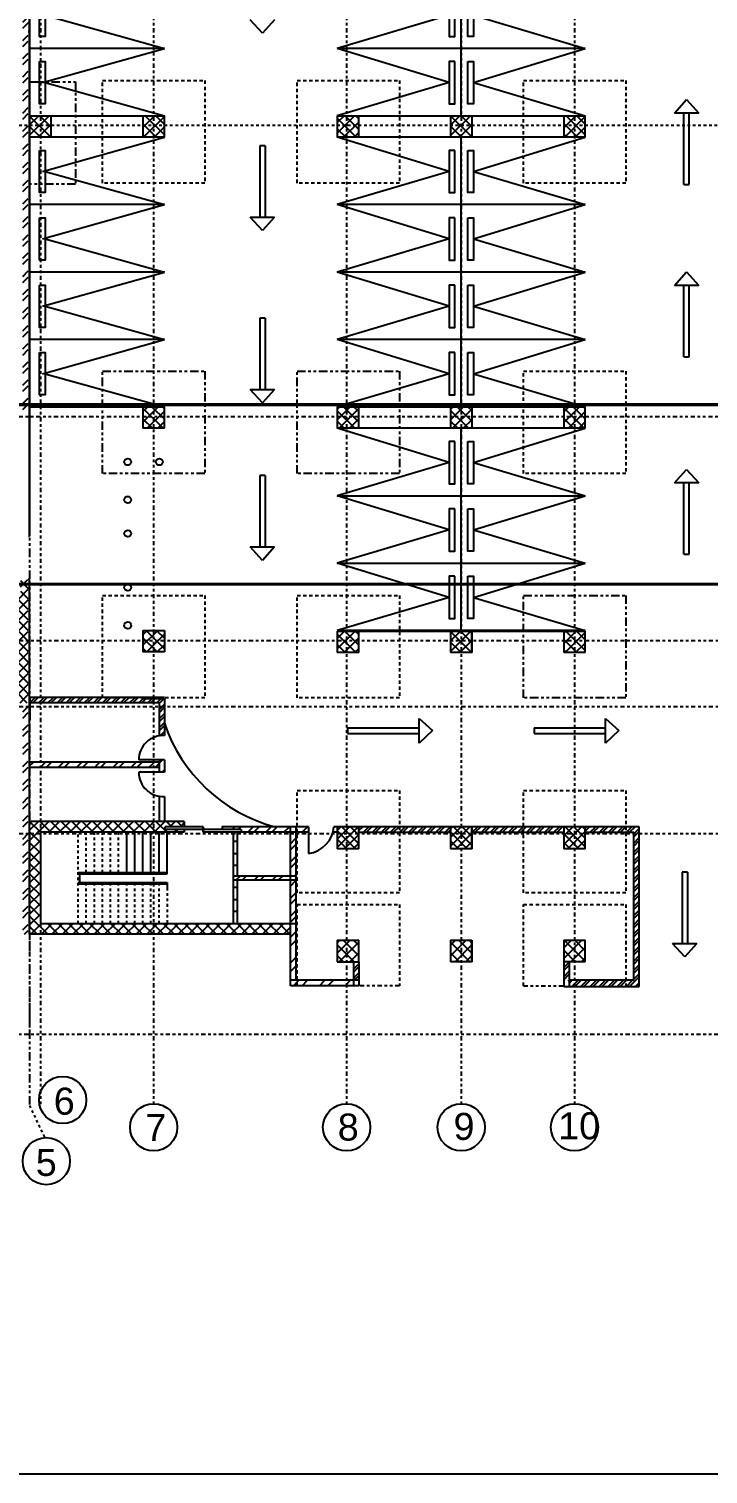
# Model space of a CAD drawing. Header units: millimetres. Extents: x 240 to 610, y 141 to 225.
# Drawn here: x 531.5 to 556.7, y 141.1 to 194.7 of the extents above; entities that cross this region are included whole.
import ezdxf

# ---------------------------------------------------------------- set-up
doc = ezdxf.new("R2010")
doc.units = ezdxf.units.MM
doc.header["$LTSCALE"] = 0.5
for name, pattern in [('Dash', [6.35, 3.175, -3.175]), ('HIDDEN', [0.375, 0.25, -0.125]), ('PHANTOM2', [1.25, 0.625, -0.125, 0.125, -0.125, 0.125, -0.125])]:
    doc.linetypes.add(name, pattern=pattern)
doc.layers.add('Layer1', color=5, linetype='Continuous')
doc.layers.add('m7or', color=1, linetype='Continuous')
doc.styles.get("Standard").update_dxf_attribs({"font": 'arial.ttf'})
pattern_1 = [(45, (-2657.87382, -1818.9317), (-0.19532057, 0.19532057), []), (135, (-2657.87382, -1818.9317), (-0.19532057, -0.19532057), [])]
pattern_2 = [(45, (-2657.8738, -1818.9317), (-0.336759605, 0.336759605), []), (45, (-2657.6493, -1818.9317), (-0.336759605, 0.336759605), [])]
pattern_3 = [(45, (-2571.07566, -1818.9317), (-0.168379802, 0.168379802), []), (45, (-2570.9634, -1818.9317), (-0.168379802, 0.168379802), [])]

msp = doc.modelspace()

# ---------------------------------------------------------------- hatches: boundary and pattern name
h = msp.add_hatch()
h.set_pattern_fill('ANSI37', color=256, scale=0.087)
h.set_pattern_definition(pattern_1)
h.paths.add_polyline_path([(552.162, 172.357), (551.362, 172.357), (551.362, 171.557), (552.162, 171.557)])
h.paths.add_polyline_path([(543.76, 172.357), (542.96, 172.357), (542.96, 171.557), (543.76, 171.557)])
h.paths.add_polyline_path([(547.96, 172.357), (547.162, 172.357), (547.162, 171.557), (547.96, 171.557)])
h.paths.add_polyline_path([(547.962, 180.682), (547.164, 180.682), (547.164, 179.882), (547.962, 179.882)])
h.paths.add_polyline_path([(547.962, 191.482), (547.164, 191.482), (547.164, 190.682), (547.962, 190.682)])
h.paths.add_polyline_path([(552.164, 191.482), (551.364, 191.482), (551.364, 190.682), (552.164, 190.682)])
h.paths.add_polyline_path([(543.762, 191.482), (542.962, 191.482), (542.962, 190.682), (543.762, 190.682)])
h.paths.add_polyline_path([(536.549, 191.482), (535.749, 191.482), (535.749, 190.682), (536.549, 190.682)])
h.paths.add_polyline_path([(532.349, 191.482), (531.549, 191.482), (531.549, 190.682), (532.349, 190.682)])
h.paths.add_polyline_path([(532.349, 199.236), (531.549, 199.236), (531.549, 198.44), (532.349, 198.44)])
h.paths.add_polyline_path([(536.549, 199.236), (535.749, 199.236), (535.749, 198.44), (536.549, 198.44)])
h.paths.add_polyline_path([(543.762, 199.236), (542.962, 199.236), (542.962, 198.436), (543.762, 198.436)])
h.paths.add_polyline_path([(547.962, 199.236), (547.164, 199.236), (547.164, 198.436), (547.962, 198.436)])
h.paths.add_polyline_path([(552.164, 199.236), (551.364, 199.236), (551.364, 198.436), (552.164, 198.436)])
h.paths.add_polyline_path([(559.323, 191.482), (558.523, 191.482), (558.523, 190.682), (559.323, 190.682)])
h.paths.add_polyline_path([(559.323, 180.682), (558.523, 180.682), (558.523, 179.882), (559.323, 179.882)])
h.paths.add_polyline_path([(571.364, 202.067), (570.964, 202.067), (570.964, 197.458), (571.364, 197.458)])
h.paths.add_polyline_path([(571.36, 165.098), (570.56, 165.098), (570.56, 164.298), (571.362, 164.298)])
h.paths.add_polyline_path([(564.123, 165.098), (563.323, 165.098), (563.323, 164.298), (564.123, 164.298)])
h.paths.add_polyline_path([(536.549, 180.682), (535.749, 180.682), (535.749, 179.882), (536.549, 179.882)])
h.paths.add_polyline_path([(570.964, 173.458), (571.364, 173.458), (571.364, 197.458), (570.964, 197.458)])
h = msp.add_hatch()
h.set_pattern_fill('ANSI32', color=256, scale=0.05)
h.set_pattern_definition(pattern_2)
h.paths.add_polyline_path([(531.549, 199.236), (531.299, 199.236), (531.299, 180.452), (531.499, 180.452), (531.499, 194.607), (531.549, 194.607)])
h.paths.add_polyline_path([(531.499, 169.698), (531.299, 169.698), (531.299, 161.311), (531.297, 161.111), (531.499, 161.111)])
h.paths.add_polyline_path([(530.797, 161.311), (529.457, 161.311), (529.457, 161.111), (530.797, 161.111)])
h.paths.add_polyline_path([(525.248, 161.311), (523.354, 161.311), (523.354, 161.111), (525.248, 161.111)])
h = msp.add_hatch()
h.set_pattern_fill('ANSI37', color=256, scale=0.086)
h.set_pattern_definition([(45, (-2657.87382, -1818.9317), (-0.193075507, 0.193075507), []), (135, (-2657.87382, -1818.9317), (-0.193075507, -0.193075507), [])])
h.paths.add_polyline_path([(542.962, 179.882), (543.762, 179.882), (543.762, 180.682), (542.962, 180.682)])
h = msp.add_hatch()
h.set_pattern_fill('ANSI37', color=256, scale=0.087)
h.set_pattern_definition(pattern_1)
h.paths.add_polyline_path([(551.364, 179.882), (552.164, 179.882), (552.164, 180.682), (551.364, 180.682)])
h = msp.add_hatch()
h.set_pattern_fill('ANSI37', color=256, scale=0.087)
h.set_pattern_definition(pattern_1)
h.paths.add_polyline_path([(537.282, 165.298), (531.549, 165.298), (531.549, 161.111), (541.229, 161.111), (541.229, 161.511), (531.949, 161.511), (531.949, 164.898), (537.282, 164.898), (537.282, 164.998), (536.574, 164.998), (536.574, 165.098), (537.282, 165.098)])
h.paths.add_polyline_path([(531.499, 174.275), (531.205, 174.275), (531.205, 173.627), (531.099, 173.627), (531.099, 170.098), (524.864, 170.098), (524.864, 173.484), (529.564, 173.484), (529.564, 173.884), (524.464, 173.884), (524.464, 169.698), (531.499, 169.698)])
h = msp.add_hatch()
h.set_pattern_fill('ANSI37', color=256, scale=0.087)
h.set_pattern_definition([(45, (-2571.07566, -1818.9317), (-0.19532057, 0.19532057), []), (135, (-2571.07566, -1818.9317), (-0.19532057, -0.19532057), [])])
h.paths.add_polyline_path([(536.549, 171.582), (536.549, 172.382), (535.749, 172.382), (535.749, 171.582)])
h = msp.add_hatch()
h.set_pattern_fill('ANSI32', color=256, scale=0.025)
h.set_pattern_definition(pattern_3)
h.paths.add_polyline_path([(536.549, 169.861), (536.313, 169.861, -0.001562), (536.307, 169.898), (531.549, 169.898), (531.549, 169.698), (531.554, 169.698), (536.349, 169.698), (536.35, 168.469, -0.055226), (536.549, 168.479)])
h = msp.add_hatch()
h.set_pattern_fill('ANSI32', color=256, scale=0.05)
h.set_pattern_definition(pattern_2)
h.paths.add_polyline_path([(531.549, 167.498), (531.549, 167.298), (536.349, 167.298), (536.349, 167.498)])
h.paths.add_polyline_path([(536.349, 167.118), (536.549, 167.118), (536.549, 167.579), (536.349, 167.579)])
h = msp.add_hatch()
h.set_pattern_fill('ANSI32', color=256, scale=0.05)
h.set_pattern_definition(pattern_2)
edge = h.paths.add_edge_path()
edge.add_line((570.56, 165.098), (566.072, 165.098))
edge.add_arc((564.872, 165.312), 1.219, 340.1394, 349.883, ccw=False)
edge.add_line((566.018, 164.898), (570.56, 164.898))
edge.add_line((570.56, 164.898), (570.56, 165.098))
edge = h.paths.add_edge_path()
edge.add_line((571.362, 159.398), (566.016, 159.398))
edge.add_arc((564.872, 158.976), 1.219, 10.4618, 20.2218, ccw=False)
edge.add_line((566.071, 159.198), (571.362, 159.198))
edge.add_line((571.362, 159.198), (571.362, 159.398))
h.paths.add_polyline_path([(564.872, 159.398), (564.123, 159.398), (564.123, 159.198), (564.872, 159.198)])
h.paths.add_polyline_path([(541.429, 163.129), (541.229, 163.129), (541.229, 161.511), (541.429, 161.511)])
h.paths.add_polyline_path([(541.429, 164.898), (541.229, 164.898), (541.229, 163.279), (541.429, 163.279)])
h.paths.add_polyline_path([(541.229, 163.279), (539.111, 163.279), (539.111, 163.129), (541.229, 163.129)])
h.paths.add_polyline_path([(541.229, 165.098), (538.69, 165.098), (538.69, 164.998), (539.39, 164.998), (539.39, 164.898), (541.229, 164.898)])
h.paths.add_polyline_path([(541.894, 165.098), (541.429, 165.098), (541.429, 164.898), (541.894, 164.898)])
h.paths.add_polyline_path([(563.323, 160.886), (563.523, 160.886), (563.523, 164.298), (563.323, 164.298)])
h.paths.add_polyline_path([(563.523, 160.094), (563.323, 160.094), (563.323, 159.991), (563.523, 159.991)])
h.paths.add_polyline_path([(571.36, 160.094), (571.164, 160.094), (571.164, 159.398), (571.364, 159.398), (571.364, 164.298), (571.164, 164.298), (571.164, 160.886), (571.36, 160.886)])
h = msp.add_hatch()
h.set_pattern_fill('ANSI37', color=256, scale=0.071)
h.set_pattern_definition([(45, (-2571.07566, -1818.9317), (-0.159399546, 0.159399546), []), (135, (-2571.07566, -1818.9317), (-0.159399546, -0.159399546), [])])
h.paths.add_polyline_path([(543.76, 165.098), (542.96, 165.098), (542.96, 164.272), (543.76, 164.272)])
h.paths.add_polyline_path([(547.96, 165.072), (547.962, 165.098), (547.162, 165.098), (547.162, 164.272), (547.96, 164.272)])
h.paths.add_polyline_path([(552.162, 165.098), (551.362, 165.098), (551.362, 164.272), (552.162, 164.272)])
h = msp.add_hatch()
h.set_pattern_fill('ANSI32', color=256, scale=0.025)
h.set_pattern_definition(pattern_3)
h.paths.add_polyline_path([(554.164, 165.098), (552.162, 165.098), (552.162, 164.898), (553.964, 164.898), (553.964, 159.398), (551.562, 159.398), (551.562, 159.164), (554.164, 159.164)])
h.paths.add_polyline_path([(551.362, 165.098), (547.962, 165.098), (547.962, 164.898), (551.362, 164.898)])
h.paths.add_polyline_path([(547.16, 165.072), (547.162, 165.098), (543.76, 165.098), (543.76, 164.898), (547.16, 164.898)])
h = msp.add_hatch()
h.set_pattern_fill('ANSI32', color=256, scale=0.071)
h.set_pattern_definition([(45, (-2571.07566, -1818.9317), (-0.47819864, 0.47819864), []), (45, (-2570.75686, -1818.9317), (-0.47819864, 0.47819864), [])])
h.paths.add_polyline_path([(543.56, 159.398), (541.229, 159.398), (541.229, 159.198), (543.56, 159.198)])
h.paths.add_polyline_path([(541.429, 161.511), (541.229, 161.511), (541.229, 159.398), (541.429, 159.398)])
h = msp.add_hatch()
h.set_pattern_fill('ANSI37', color=256, scale=0.087)
h.set_pattern_definition([(45, (-2571.07566, -1818.04004), (-0.19532057, 0.19532057), []), (135, (-2571.07566, -1818.04004), (-0.19532057, -0.19532057), [])])
h.paths.add_polyline_path([(552.162, 160.886), (551.362, 160.886), (551.362, 160.089), (552.162, 160.089)])
h.paths.add_polyline_path([(547.96, 160.886), (547.162, 160.886), (547.162, 160.089), (547.96, 160.089)])
h.paths.add_polyline_path([(543.76, 160.886), (542.96, 160.886), (542.96, 160.089), (543.76, 160.089)])
h = msp.add_hatch()
h.set_pattern_fill('ANSI32', color=256, scale=0.025)
h.set_pattern_definition(pattern_3)
h.paths.add_polyline_path([(543.76, 160.086), (543.56, 160.086), (543.56, 159.398), (543.76, 159.398)])
h.paths.add_polyline_path([(551.562, 160.086), (551.362, 160.086), (551.362, 159.364), (551.562, 159.364)])

# ---------------------------------------------------------------- linework, layer by layer
at = {"ltscale": 0.5}
for p, q in [((531.549, 175.875), (531.549, 201.142)), ((531.505, 175.875), (531.549, 175.875)), ((575.851, 174.115), (499.99, 174.115)), ((575.851, 174.071), (499.99, 174.071)), ((531.549, 174.275), (531.499, 174.275)), ((531.549, 161.111), (531.549, 174.275)), ((610.238, 141.075), (491.238, 141.075))]:
    msp.add_line(p, q, dxfattribs=at)
at = {"ltscale": 0.05}
for p, q in [((531.549, 199.24), (531.549, 175.875)), ((547.563, 191.482), (547.563, 198.436)), ((532.123, 195.209), (536.549, 193.982)), ((547.114, 195.209), (542.962, 193.982)), ((548.011, 195.209), (552.164, 193.982)), ((540.19, 194.542), (539.73, 195.042)), ((540.635, 195.042), (540.19, 194.542)), ((536.549, 193.982), (531.549, 193.982)), ((532.02, 192.709), (536.549, 193.982)), ((552.164, 193.982), (542.962, 193.982)), ((547.114, 192.709), (542.962, 193.982)), ((548.011, 192.709), (552.164, 193.982)), ((532.123, 192.709), (536.549, 191.482)), ((547.114, 192.709), (542.962, 191.482)), ((548.011, 192.709), (552.164, 191.482)), ((555.473, 191.578), (555.919, 192.078)), ((555.919, 192.078), (556.379, 191.578)), ((531.549, 191.482), (536.549, 191.482)), ((542.962, 191.482), (552.164, 191.482)), ((556.379, 191.578), (555.473, 191.578)), ((555.819, 188.928), (555.819, 191.578)), ((556.019, 188.928), (556.019, 191.578)), ((536.549, 190.682), (531.549, 190.682)), ((532.02, 189.409), (536.549, 190.682)), ((552.164, 190.682), (542.962, 190.682)), ((547.114, 189.409), (542.962, 190.682)), ((547.563, 180.682), (547.563, 190.682)), ((548.011, 189.409), (552.164, 190.682)), ((540.09, 190.367), (540.09, 187.716)), ((540.29, 190.367), (540.09, 190.367)), ((540.29, 190.367), (540.29, 187.716)), ((532.123, 189.409), (536.549, 188.182)), ((547.114, 189.409), (542.962, 188.182)), ((548.011, 189.409), (552.164, 188.182)), ((555.819, 188.928), (556.019, 188.928)), ((536.549, 188.182), (531.549, 188.182)), ((532.02, 186.909), (536.549, 188.182)), ((539.73, 187.716), (540.635, 187.716)), ((540.19, 187.217), (539.73, 187.716)), ((540.635, 187.716), (540.19, 187.217)), ((552.164, 188.182), (542.962, 188.182)), ((547.114, 186.909), (542.962, 188.182)), ((548.011, 186.909), (552.164, 188.182)), ((532.123, 186.909), (536.549, 185.682)), ((547.114, 186.909), (542.962, 185.682)), ((548.011, 186.909), (552.164, 185.682)), ((536.549, 185.682), (531.549, 185.682)), ((532.02, 184.409), (536.549, 185.682)), ((552.164, 185.682), (542.962, 185.682)), ((547.114, 184.409), (542.962, 185.682)), ((548.011, 184.409), (552.164, 185.682)), ((555.473, 185.184), (555.919, 185.683)), ((555.919, 185.683), (556.379, 185.184)), ((556.379, 185.184), (555.473, 185.184)), ((555.819, 182.533), (555.819, 185.184)), ((556.019, 182.533), (556.019, 185.184)), ((532.123, 184.409), (536.549, 183.182)), ((540.09, 183.972), (540.09, 181.322)), ((540.29, 183.972), (540.09, 183.972)), ((540.29, 183.972), (540.29, 181.322)), ((547.114, 184.409), (542.962, 183.182)), ((548.011, 184.409), (552.164, 183.182)), ((536.549, 183.182), (531.549, 183.182)), ((532.02, 181.909), (536.549, 183.182)), ((552.164, 183.182), (542.962, 183.182)), ((547.114, 181.909), (542.962, 183.182)), ((548.011, 181.909), (552.164, 183.182)), ((555.819, 182.533), (556.019, 182.533)), ((532.123, 181.909), (536.549, 180.682)), ((547.114, 181.909), (542.962, 180.682)), ((548.011, 181.909), (552.164, 180.682)), ((539.73, 181.322), (540.635, 181.322)), ((540.19, 180.822), (539.73, 181.322)), ((540.635, 181.322), (540.19, 180.822)), ((531.549, 180.682), (536.549, 180.682)), ((542.962, 180.682), (552.164, 180.682)), ((536.549, 179.882), (535.749, 179.882)), ((552.164, 179.882), (542.962, 179.882)), ((547.114, 178.609), (542.962, 179.882)), ((547.561, 172.382), (547.561, 179.882)), ((547.561, 172.382), (547.563, 179.882)), ((548.011, 178.609), (552.164, 179.882)), ((547.114, 178.609), (542.962, 177.382)), ((548.011, 178.609), (552.164, 177.382)), ((540.09, 178.131), (540.09, 175.481)), ((540.29, 178.131), (540.09, 178.131)), ((540.29, 178.131), (540.29, 175.481)), ((555.473, 177.858), (555.919, 178.358)), ((555.919, 178.358), (556.379, 177.858)), ((556.379, 177.858), (555.473, 177.858)), ((555.819, 175.208), (555.819, 177.858)), ((556.019, 175.208), (556.019, 177.858)), ((542.962, 177.382), (552.164, 177.382)), ((547.114, 176.109), (542.962, 177.382)), ((547.561, 172.382), (547.563, 177.382)), ((548.011, 176.109), (552.164, 177.382)), ((547.114, 176.109), (542.962, 174.882)), ((548.011, 176.109), (552.164, 174.882)), ((539.73, 175.481), (540.635, 175.481)), ((540.19, 174.981), (539.73, 175.481)), ((540.635, 175.481), (540.19, 174.981)), ((542.962, 174.882), (552.164, 174.882)), ((547.114, 173.609), (542.962, 174.882)), ((548.011, 173.609), (552.164, 174.882)), ((555.819, 175.208), (556.019, 175.208)), ((531.549, 165.298), (531.549, 174.275)), ((547.114, 173.609), (542.962, 172.382)), ((548.011, 173.609), (552.164, 172.382)), ((542.959, 172.357), (552.162, 172.357)), ((552.164, 172.382), (542.962, 172.382)), ((536.549, 171.582), (535.749, 171.582)), ((543.76, 171.557), (542.96, 171.557)), ((547.962, 171.557), (547.16, 171.557)), ((552.164, 171.557), (551.362, 171.557)), ((536.549, 169.898), (531.549, 169.898)), ((536.349, 169.698), (531.549, 169.698)), ((535.749, 169.861), (536.549, 169.861)), ((536.349, 169.698), (536.35, 168.469)), ((536.549, 169.861), (536.549, 168.479)), ((545.994, 168.203), (545.994, 169.109)), ((545.994, 169.109), (546.494, 168.663)), ((552.912, 168.203), (552.912, 169.109)), ((552.912, 169.109), (553.412, 168.663)), ((543.344, 168.762), (545.994, 168.763)), ((543.344, 168.762), (543.344, 168.562)), ((543.344, 168.562), (545.994, 168.563)), ((546.494, 168.663), (545.994, 168.203)), ((550.262, 168.762), (552.912, 168.763)), ((550.262, 168.762), (550.262, 168.562)), ((550.262, 168.562), (552.912, 168.563)), ((553.412, 168.663), (552.912, 168.203)), ((536.349, 167.498), (531.549, 167.498)), ((536.349, 167.579), (536.349, 167.118)), ((536.549, 167.579), (536.549, 167.118)), ((536.349, 167.298), (531.549, 167.298)), ((536.349, 166.228), (536.349, 165.298)), ((536.549, 166.218), (536.549, 165.298)), ((537.282, 165.298), (531.549, 165.298)), ((537.282, 165.298), (537.282, 165.098)), ((537.282, 164.898), (531.949, 164.898)), ((531.949, 164.898), (531.949, 161.511)), ((535.149, 163.398), (535.149, 164.868)), ((535.449, 163.398), (535.449, 164.868)), ((535.749, 163.398), (535.749, 164.868)), ((536.049, 163.398), (536.049, 164.868)), ((536.349, 163.398), (536.349, 164.868)), ((536.649, 163.398), (536.649, 164.898)), ((537.282, 164.998), (537.282, 164.898)), ((537.99, 165.098), (537.99, 164.898)), ((541.894, 165.098), (538.682, 165.098)), ((541.894, 164.898), (538.682, 164.898)), ((538.69, 165.098), (538.69, 164.998)), ((539.111, 161.511), (539.111, 164.898)), ((539.261, 163.279), (539.261, 164.898)), ((541.229, 159.198), (541.229, 165.098)), ((541.429, 165.098), (541.429, 159.398)), ((542.96, 164.898), (542.801, 164.898)), ((554.164, 165.098), (542.835, 165.098)), ((543.76, 164.898), (547.162, 164.898)), ((547.96, 164.898), (551.362, 164.898)), ((552.162, 164.898), (553.964, 164.898)), ((553.964, 159.398), (553.964, 164.898)), ((554.164, 159.164), (554.164, 165.098)), ((543.76, 164.272), (542.96, 164.272)), ((547.962, 164.272), (547.16, 164.272)), ((552.164, 164.272), (551.362, 164.272)), ((536.648, 163.348), (536.648, 163.598)), ((533.349, 163.398), (536.649, 163.398)), ((533.349, 163.348), (536.648, 163.348)), ((533.349, 163.031), (536.649, 163.031)), ((533.399, 163.398), (533.399, 162.981)), ((539.261, 161.511), (539.261, 163.129)), ((555.758, 163.416), (555.758, 160.765)), ((555.958, 163.416), (555.758, 163.416)), ((555.958, 163.416), (555.958, 160.765)), ((533.349, 162.981), (536.648, 162.981)), ((536.648, 162.981), (536.648, 162.781)), ((531.949, 161.511), (541.429, 161.511)), ((541.229, 161.111), (531.549, 161.111)), ((542.96, 160.886), (543.76, 160.886)), ((547.16, 160.886), (547.96, 160.886)), ((551.362, 160.886), (552.162, 160.886)), ((555.399, 160.765), (556.304, 160.765)), ((555.858, 160.266), (555.399, 160.765)), ((556.304, 160.765), (555.858, 160.266)), ((547.162, 160.289), (547.16, 160.289)), ((547.962, 160.089), (547.16, 160.089)), ((547.962, 160.086), (547.16, 160.086)), ((547.962, 160.289), (547.96, 160.289)), ((552.164, 160.086), (551.362, 160.086)), ((543.76, 159.398), (541.229, 159.398)), ((553.964, 159.398), (551.562, 159.398)), ((543.76, 159.198), (541.229, 159.198)), ((543.76, 159.195), (543.56, 159.195))]:
    msp.add_line(p, q, dxfattribs=at)
for p, q in [((531.499, 194.607), (531.549, 194.607)), ((535.749, 172.382), (536.549, 172.382)), ((536.549, 172.382), (536.549, 171.582)), ((536.549, 167.579), (535.596, 167.579)), ((536.549, 167.118), (535.596, 167.118)), ((537.99, 165.098), (536.574, 165.098)), ((536.574, 164.998), (536.574, 165.098)), ((539.39, 164.998), (536.574, 164.998)), ((537.99, 164.898), (537.99, 165.098)), ((538.69, 164.898), (537.99, 164.898)), ((539.39, 164.998), (539.39, 164.898)), ((541.894, 165.098), (541.894, 164.103)), ((539.261, 164.551), (539.111, 164.551)), ((539.261, 164.089), (539.111, 164.089)), ((539.261, 163.658), (539.111, 163.658)), ((539.111, 163.279), (541.429, 163.279)), ((539.111, 163.129), (541.429, 163.129)), ((539.261, 162.843), (539.111, 162.843)), ((539.261, 162.381), (539.111, 162.381)), ((539.261, 161.951), (539.111, 161.951)), ((542.96, 160.086), (543.76, 160.086)), ((543.56, 160.086), (543.56, 159.198)), ((543.76, 160.086), (543.76, 159.198)), ((551.362, 160.086), (551.362, 159.164)), ((551.562, 160.086), (551.562, 159.164)), ((551.362, 159.164), (554.164, 159.164))]:
    msp.add_line(p, q)
at = {"linetype": 'Dash', "ltscale": 0.05}
for p, q in [((533.349, 161.511), (533.349, 164.898)), ((533.642, 163.398), (533.642, 164.868)), ((533.949, 163.398), (533.949, 164.868)), ((534.249, 163.398), (534.249, 164.868)), ((534.549, 163.398), (534.549, 164.868)), ((534.849, 163.398), (534.849, 164.868)), ((536.649, 163.031), (536.649, 161.481)), ((533.649, 161.511), (533.649, 162.981)), ((533.949, 161.511), (533.949, 162.981)), ((534.249, 161.511), (534.249, 162.981)), ((534.549, 161.511), (534.549, 162.981)), ((534.849, 161.511), (534.849, 162.981)), ((535.149, 161.511), (535.149, 162.981)), ((535.449, 161.511), (535.449, 162.981)), ((535.749, 161.511), (535.749, 162.981)), ((536.049, 161.511), (536.049, 162.981)), ((536.349, 161.511), (536.349, 162.981))]:
    msp.add_line(p, q, dxfattribs=at)
at = {"linetype": 'PHANTOM2', "ltscale": 0.5}
for p, q in [((545.268, 159.198), (543.76, 159.198)), ((549.873, 159.198), (551.362, 159.198))]:
    msp.add_line(p, q, dxfattribs=at)
at = {"ltscale": 0.05}
for points in [[(531.916, 195.99), (532.123, 195.99), (532.123, 194.427), (531.916, 194.427)], [(547.32, 195.99), (547.114, 195.99), (547.114, 194.427), (547.32, 194.427)], [(547.805, 195.99), (548.011, 195.99), (548.011, 194.427), (547.805, 194.427)], [(531.916, 193.49), (532.123, 193.49), (532.123, 191.927), (531.916, 191.927)], [(547.32, 193.49), (547.114, 193.49), (547.114, 191.927), (547.32, 191.927)], [(547.805, 193.49), (548.011, 193.49), (548.011, 191.927), (547.805, 191.927)], [(531.916, 190.19), (532.123, 190.19), (532.123, 188.627), (531.916, 188.627)], [(547.32, 190.19), (547.114, 190.19), (547.114, 188.627), (547.32, 188.627)], [(547.805, 190.19), (548.011, 190.19), (548.011, 188.627), (547.805, 188.627)], [(531.916, 187.69), (532.123, 187.69), (532.123, 186.127), (531.916, 186.127)], [(547.32, 187.69), (547.114, 187.69), (547.114, 186.127), (547.32, 186.127)], [(547.805, 187.69), (548.011, 187.69), (548.011, 186.127), (547.805, 186.127)], [(531.916, 185.19), (532.123, 185.19), (532.123, 183.627), (531.916, 183.627)], [(547.32, 185.19), (547.114, 185.19), (547.114, 183.627), (547.32, 183.627)], [(547.805, 185.19), (548.011, 185.19), (548.011, 183.627), (547.805, 183.627)], [(531.916, 182.69), (532.123, 182.69), (532.123, 181.127), (531.916, 181.127)], [(547.32, 182.69), (547.114, 182.69), (547.114, 181.127), (547.32, 181.127)], [(547.805, 182.69), (548.011, 182.69), (548.011, 181.127), (547.805, 181.127)], [(547.32, 179.39), (547.114, 179.39), (547.114, 177.827), (547.32, 177.827)], [(547.805, 179.39), (548.011, 179.39), (548.011, 177.827), (547.805, 177.827)], [(547.32, 176.89), (547.114, 176.89), (547.114, 175.327), (547.32, 175.327)], [(547.805, 176.89), (548.011, 176.89), (548.011, 175.327), (547.805, 175.327)], [(547.32, 174.39), (547.114, 174.39), (547.114, 172.827), (547.32, 172.827)], [(547.805, 174.39), (548.011, 174.39), (548.011, 172.827), (547.805, 172.827)]]:
    msp.add_lwpolyline(points, close=True, dxfattribs=at)
at = {"linetype": 'PHANTOM2'}
msp.add_lwpolyline([(531.549, 192.744), (533.248, 192.744), (533.248, 188.944), (531.549, 188.944)], dxfattribs=at)
at = {"linetype": 'HIDDEN'}
for points in [[(534.248, 192.784), (538.048, 192.784), (538.048, 188.984), (534.248, 188.984)], [(541.468, 192.784), (545.268, 192.784), (545.268, 188.984), (541.468, 188.984)], [(549.873, 192.784), (553.673, 192.784), (553.673, 188.984), (549.873, 188.984)], [(549.873, 182.001), (553.673, 182.001), (553.673, 178.201), (549.873, 178.201)], [(534.248, 173.678), (538.048, 173.678), (538.048, 169.878), (534.248, 169.878)], [(541.468, 173.678), (545.268, 173.678), (545.268, 169.878), (541.468, 169.878)], [(541.468, 166.445), (545.268, 166.445), (545.268, 162.645), (541.468, 162.645)], [(549.873, 166.445), (553.673, 166.445), (553.673, 162.645), (549.873, 162.645)]]:
    msp.add_lwpolyline(points, close=True, dxfattribs=at)
at = {"ltscale": 0.05}
for points in [[(532.349, 190.682), (532.349, 191.482)], [(535.749, 191.482), (535.749, 190.682)], [(536.549, 190.682), (536.549, 191.482)], [(542.962, 191.482), (542.962, 190.682)], [(543.762, 190.682), (543.762, 191.482)], [(547.162, 191.482), (547.162, 190.682)], [(547.164, 191.482), (547.164, 190.682)], [(547.962, 190.682), (547.962, 191.482)], [(547.964, 190.682), (547.964, 191.482)], [(551.364, 191.482), (551.364, 190.682)], [(552.164, 190.682), (552.164, 191.482)], [(535.749, 180.682), (535.749, 179.882)], [(536.549, 179.882), (536.549, 180.682)], [(542.962, 180.682), (542.962, 179.882)], [(543.762, 179.882), (543.762, 180.682)], [(547.162, 180.682), (547.162, 179.882)], [(547.164, 180.682), (547.164, 179.882)], [(547.962, 179.882), (547.962, 180.682)], [(547.964, 179.882), (547.964, 180.682)], [(551.364, 180.682), (551.364, 179.882)], [(552.164, 179.882), (552.164, 180.682)], [(535.749, 172.382), (535.749, 171.582)], [(542.96, 172.357), (542.96, 171.557)], [(543.76, 171.557), (543.76, 172.357)], [(547.16, 172.357), (547.16, 171.557)], [(547.162, 172.357), (547.162, 171.557)], [(547.96, 171.557), (547.96, 172.357)], [(547.962, 171.557), (547.962, 172.357)], [(551.362, 172.357), (551.362, 171.557)], [(552.162, 171.557), (552.162, 172.357)], [(531.554, 169.861), (531.554, 169.061)], [(542.96, 165.098), (542.96, 164.272)], [(543.76, 164.272), (543.76, 165.098)], [(547.16, 165.072), (547.16, 164.272)], [(547.162, 165.098), (547.162, 164.272)], [(547.96, 164.272), (547.96, 165.072)], [(547.962, 164.272), (547.962, 165.098)], [(551.362, 165.098), (551.362, 164.272)], [(552.162, 164.272), (552.162, 165.098)], [(542.96, 160.886), (542.96, 160.086)], [(543.76, 160.086), (543.76, 160.886)], [(547.16, 160.886), (547.16, 160.086)], [(547.162, 160.886), (547.162, 160.086)], [(547.96, 160.086), (547.96, 160.886)], [(547.962, 160.086), (547.962, 160.886)], [(551.362, 160.886), (551.362, 160.086)], [(552.162, 160.086), (552.162, 160.886)]]:
    msp.add_lwpolyline(points, dxfattribs=at)
at = {"linetype": 'PHANTOM2'}
for points in [[(534.248, 182.001), (538.048, 182.001), (538.048, 178.201), (534.248, 178.201)], [(541.468, 182.001), (545.268, 182.001), (545.268, 178.201), (541.468, 178.201)], [(549.873, 173.678), (553.673, 173.678), (553.673, 169.878), (549.873, 169.878)]]:
    msp.add_lwpolyline(points, close=True, dxfattribs=at)
at = {"linetype": 'HIDDEN'}
for points in [[(541.468, 159.198), (541.468, 162.208), (545.268, 162.208), (545.268, 159.198)], [(549.873, 159.198), (549.873, 162.208), (553.673, 162.208), (553.673, 159.164)]]:
    msp.add_lwpolyline(points, dxfattribs=at)
for centre, radius in [((535.186, 178.634), 0.125), ((536.36, 178.634), 0.125), ((535.186, 177.232), 0.125), ((535.186, 175.98), 0.125), ((535.186, 173.974), 0.125), ((535.186, 172.571), 0.125), ((532.773, 154.956), 0.876), ((536.149, 153.945), 0.876), ((543.308, 153.945), 0.876), ((547.561, 153.945), 0.876), ((551.763, 153.945), 0.876), ((532.166, 152.687), 0.876)]:
    msp.add_circle(centre, radius)
at = {"ltscale": 0.05}
for start, end in [(189.3306, 189.6886), (198.8458, 254.6718)]:
    msp.add_arc((542.211, 170.868), 5.983, start, end, dxfattribs=at)
for centre, radius, start, end in [((536.497, 167.579), 0.901, 86.7383, 180), ((536.497, 167.118), 0.901, 180, 273.2617), ((541.753, 165.179), 1.085, 277.4664, 355.7252)]:
    msp.add_arc(centre, radius, start, end)
at = {"layer": 'Layer1', "linetype": 'PHANTOM2', "ltscale": 0.5}
for p, q in [((531.954, 214.418), (531.954, 154.762)), ((536.149, 214.418), (536.149, 154.762)), ((543.308, 214.418), (543.308, 154.762)), ((547.561, 214.418), (547.561, 154.762)), ((551.763, 214.418), (551.763, 154.762)), ((496.354, 180.326), (577.4, 180.326)), ((496.37, 172.012), (577.848, 172.012)), ((496.37, 169.554), (577.848, 169.554)), ((496.37, 164.85), (577.848, 164.85)), ((531.549, 161.111), (531.549, 157.406)), ((502.473, 157.406), (572.896, 157.406))]:
    msp.add_line(p, q, dxfattribs=at)
at = {"layer": 'Layer1', "linetype": 'HIDDEN', "ltscale": 0.5}
msp.add_line((496.354, 191.126), (577.831, 191.126), dxfattribs=at)
at = {"layer": 'm7or', "linetype": 'PHANTOM2'}
msp.add_line((531.549, 214.418), (531.549, 154.762), dxfattribs=at)
at = {"layer": 'm7or', "ltscale": 0.5}
for p, q in [((503.899, 180.797), (563.536, 180.796)), ((503.899, 180.747), (563.536, 180.746))]:
    msp.add_line(p, q, dxfattribs=at)
at = {"layer": 'm7or', "linetype": 'HIDDEN', "ltscale": 0.5}
msp.add_line((531.538, 154.754), (532.108, 153.56), dxfattribs=at)

# ---------------------------------------------------------------- texts
at = {"attachment_point": 1}
for s, width, insert, char_height in [('6', 0.4978, (532.443, 155.416), 1.002), ('8', 0.40361, (542.979, 154.454), 1.002), ('9', 0.31558, (547.275, 154.479), 1.002), ('10', 0.34927, (551.156, 154.501), 1.0024), ('7', 0.36002, (535.842, 154.44), 1.002), ('5', 0.38067, (531.776, 153.142), 1.002)]:
    msp.add_mtext_dynamic_manual_height_columns(s, width=width, gutter_width=0.668, heights=[0], dxfattribs=dict(at, insert=insert, char_height=char_height))

doc.saveas('drawing.dxf')
